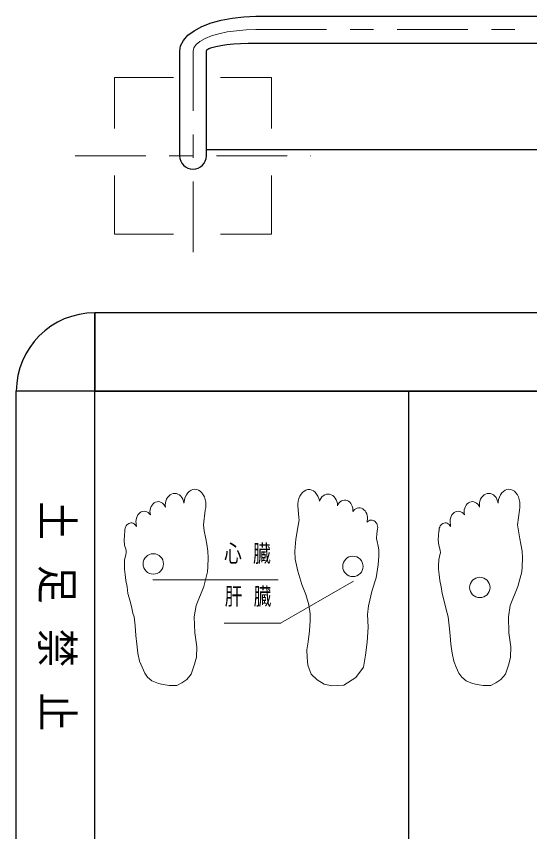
# Model space of a CAD drawing. Units: millimetres on the paper. Extents: x -537 to 0, y -5 to 257.
# Drawn here: x -536.83 to -515.04, y 201.89 to 236.52 of the extents above; entities that cross this region are included whole.
import ezdxf

# ---------------------------------------------------------------- set-up
doc = ezdxf.new("R2010")
doc.units = ezdxf.units.MM
doc.linetypes.add('USER1', pattern=[4.5, 2.5, -2])
doc.linetypes.add('USER2', pattern=[6, 3, -1, 1, -1])
doc.layers.add('1_30', color=7, linetype='Continuous', lineweight=13)
doc.styles.add('ＭＳ ゴシック', font='')
doc.styles.get('ＭＳ ゴシック').set_extended_font_data('MS Gothic')

msp = doc.modelspace()

# ---------------------------------------------------------------- linework, layer by layer
at = {"layer": '1_30', "lineweight": 25}
for p, q in [((-526.665, 236.523), (-513.499, 236.523)), ((-526.665, 235.389), (-513.499, 235.389)), ((-529.898, 230.598), (-529.898, 235.044)), ((-528.765, 230.598), (-528.765, 235.044)), ((-498.232, 230.846), (-528.765, 230.846)), ((-513.499, 223.93), (-533.499, 223.93)), ((-533.499, 223.93), (-533.499, 220.597)), ((-533.499, 220.597), (-533.499, 223.93)), ((-536.832, 200.597), (-536.832, 220.597)), ((-533.499, 220.597), (-536.832, 220.597)), ((-533.499, 220.597), (-536.832, 220.597)), ((-533.499, 220.597), (-536.832, 220.597)), ((-533.499, 200.597), (-533.499, 220.597)), ((-513.499, 220.597), (-533.499, 220.597)), ((-533.499, 220.597), (-493.499, 220.597)), ((-533.499, 210.597), (-533.499, 220.597)), ((-520.165, 200.597), (-520.165, 220.597))]:
    msp.add_line(p, q, dxfattribs=at)
at = {"layer": '1_30', "linetype": 'USER2'}
for p, q in [((-526.665, 235.956), (-513.499, 235.956)), ((-529.332, 226.506), (-529.332, 235.044)), ((-534.338, 230.598), (-524.325, 230.598))]:
    msp.add_line(p, q, dxfattribs=at)
at = {"layer": '1_30', "linetype": 'USER1'}
for p, q in [((-532.665, 227.265), (-532.665, 233.931)), ((-532.665, 233.931), (-525.999, 233.931)), ((-525.999, 227.265), (-525.999, 233.931)), ((-532.665, 227.265), (-525.999, 227.265))]:
    msp.add_line(p, q, dxfattribs=at)
at = {"layer": '1_30'}
for p, q in [((-529.257, 216.439), (-529.338, 216.428)), ((-529.176, 216.43), (-529.257, 216.439)), ((-515.923, 216.439), (-516.004, 216.428)), ((-515.842, 216.43), (-515.923, 216.439)), ((-530.365, 216.149), (-530.415, 216.088)), ((-530.308, 216.198), (-530.365, 216.149)), ((-530.244, 216.234), (-530.308, 216.198)), ((-530.177, 216.256), (-530.244, 216.234)), ((-530.107, 216.263), (-530.177, 216.256)), ((-530.038, 216.255), (-530.107, 216.263)), ((-529.971, 216.231), (-530.038, 216.255)), ((-529.908, 216.194), (-529.971, 216.231)), ((-529.851, 216.143), (-529.908, 216.194)), ((-529.802, 216.081), (-529.851, 216.143)), ((-529.659, 216.101), (-529.692, 215.995)), ((-529.613, 216.196), (-529.659, 216.101)), ((-529.556, 216.279), (-529.613, 216.196)), ((-529.49, 216.347), (-529.556, 216.279)), ((-529.416, 216.397), (-529.49, 216.347)), ((-529.338, 216.428), (-529.416, 216.397)), ((-529.097, 216.401), (-529.176, 216.43)), ((-529.023, 216.353), (-529.097, 216.401)), ((-528.956, 216.287), (-529.023, 216.353)), ((-528.898, 216.206), (-528.956, 216.287)), ((-528.85, 216.111), (-528.898, 216.206)), ((-528.815, 216.006), (-528.85, 216.111)), ((-524.796, 216.139), (-524.837, 216.038)), ((-524.744, 216.229), (-524.796, 216.139)), ((-524.682, 216.304), (-524.744, 216.229)), ((-524.612, 216.362), (-524.682, 216.304)), ((-524.536, 216.403), (-524.612, 216.362)), ((-524.456, 216.424), (-524.536, 216.403)), ((-524.374, 216.424), (-524.456, 216.424)), ((-524.294, 216.405), (-524.374, 216.424)), ((-524.217, 216.365), (-524.294, 216.405)), ((-524.147, 216.308), (-524.218, 216.365)), ((-524.084, 216.233), (-524.147, 216.308)), ((-524.032, 216.145), (-524.084, 216.233)), ((-523.991, 216.045), (-524.032, 216.145)), ((-523.858, 216.111), (-523.907, 216.049)), ((-523.802, 216.162), (-523.858, 216.111)), ((-523.739, 216.2), (-523.802, 216.162)), ((-523.672, 216.224), (-523.739, 216.2)), ((-523.602, 216.232), (-523.672, 216.224)), ((-523.533, 216.226), (-523.602, 216.232)), ((-523.465, 216.204), (-523.533, 216.226)), ((-523.402, 216.169), (-523.465, 216.204)), ((-523.344, 216.12), (-523.402, 216.169)), ((-523.294, 216.059), (-523.344, 216.12)), ((-517.032, 216.149), (-517.082, 216.088)), ((-516.974, 216.198), (-517.032, 216.149)), ((-516.911, 216.234), (-516.974, 216.198)), ((-516.843, 216.256), (-516.911, 216.234)), ((-516.774, 216.263), (-516.843, 216.256)), ((-516.705, 216.255), (-516.774, 216.263)), ((-516.637, 216.231), (-516.705, 216.255)), ((-516.574, 216.194), (-516.637, 216.231)), ((-516.518, 216.143), (-516.574, 216.194)), ((-516.469, 216.081), (-516.518, 216.143)), ((-516.325, 216.101), (-516.359, 215.995)), ((-516.279, 216.196), (-516.325, 216.101)), ((-516.222, 216.279), (-516.279, 216.196)), ((-516.156, 216.347), (-516.222, 216.279)), ((-516.083, 216.397), (-516.156, 216.347)), ((-516.004, 216.428), (-516.083, 216.397)), ((-515.764, 216.401), (-515.842, 216.43)), ((-515.69, 216.353), (-515.764, 216.401)), ((-515.622, 216.287), (-515.69, 216.353)), ((-515.564, 216.206), (-515.622, 216.287)), ((-515.517, 216.111), (-515.564, 216.206)), ((-515.482, 216.006), (-515.517, 216.111)), ((-531.069, 215.766), (-531.106, 215.706)), ((-531.025, 215.818), (-531.069, 215.766)), ((-530.975, 215.859), (-531.025, 215.818)), ((-530.919, 215.889), (-530.975, 215.859)), ((-530.86, 215.906), (-530.919, 215.889)), ((-530.8, 215.91), (-530.86, 215.906)), ((-530.74, 215.901), (-530.8, 215.91)), ((-530.682, 215.879), (-530.74, 215.901)), ((-530.628, 215.845), (-530.682, 215.879)), ((-530.58, 215.8), (-530.628, 215.845)), ((-530.539, 215.745), (-530.58, 215.8)), ((-530.506, 215.682), (-530.539, 215.745)), ((-530.504, 215.854), (-530.511, 215.768)), ((-530.511, 215.768), (-530.506, 215.682)), ((-530.486, 215.938), (-530.504, 215.854)), ((-530.455, 216.017), (-530.486, 215.938)), ((-530.415, 216.088), (-530.455, 216.017)), ((-529.763, 216.009), (-529.802, 216.081)), ((-529.734, 215.93), (-529.763, 216.009)), ((-529.716, 215.845), (-529.734, 215.93)), ((-529.713, 215.882), (-529.716, 215.845)), ((-529.692, 215.995), (-529.713, 215.882)), ((-528.794, 215.894), (-528.815, 216.006)), ((-528.786, 215.779), (-528.794, 215.894)), ((-528.792, 215.663), (-528.786, 215.779)), ((-524.888, 215.751), (-524.837, 215.223)), ((-524.878, 215.814), (-524.879, 215.752)), ((-524.864, 215.929), (-524.878, 215.814)), ((-524.837, 216.038), (-524.864, 215.929)), ((-523.962, 215.935), (-523.991, 216.044)), ((-523.946, 215.976), (-523.962, 215.936)), ((-523.907, 216.049), (-523.946, 215.976)), ((-523.253, 215.988), (-523.294, 216.059)), ((-523.223, 215.91), (-523.253, 215.988)), ((-523.204, 215.826), (-523.223, 215.91)), ((-523.197, 215.739), (-523.204, 215.826)), ((-523.166, 215.8), (-523.197, 215.739)), ((-523.126, 215.857), (-523.166, 215.8)), ((-523.079, 215.903), (-523.126, 215.857)), ((-523.026, 215.939), (-523.079, 215.903)), ((-522.968, 215.963), (-523.026, 215.939)), ((-522.908, 215.974), (-522.968, 215.963)), ((-522.848, 215.971), (-522.908, 215.974)), ((-522.789, 215.956), (-522.848, 215.971)), ((-522.733, 215.928), (-522.789, 215.956)), ((-522.681, 215.888), (-522.733, 215.928)), ((-522.636, 215.838), (-522.681, 215.888)), ((-522.599, 215.778), (-522.636, 215.838)), ((-522.57, 215.712), (-522.599, 215.778)), ((-517.736, 215.766), (-517.772, 215.706)), ((-517.692, 215.818), (-517.736, 215.766)), ((-517.641, 215.859), (-517.692, 215.818)), ((-517.586, 215.889), (-517.641, 215.859)), ((-517.527, 215.906), (-517.586, 215.889)), ((-517.467, 215.91), (-517.527, 215.906)), ((-517.407, 215.901), (-517.467, 215.91)), ((-517.349, 215.879), (-517.407, 215.901)), ((-517.295, 215.845), (-517.349, 215.879)), ((-517.247, 215.8), (-517.295, 215.845)), ((-517.205, 215.745), (-517.247, 215.8)), ((-517.172, 215.682), (-517.205, 215.745)), ((-517.171, 215.854), (-517.178, 215.768)), ((-517.178, 215.768), (-517.172, 215.682)), ((-517.152, 215.938), (-517.171, 215.854)), ((-517.122, 216.017), (-517.152, 215.938)), ((-517.082, 216.088), (-517.122, 216.017)), ((-516.429, 216.009), (-516.469, 216.081)), ((-516.4, 215.93), (-516.429, 216.009)), ((-516.383, 215.845), (-516.4, 215.93)), ((-516.379, 215.882), (-516.383, 215.845)), ((-516.359, 215.995), (-516.379, 215.882)), ((-515.46, 215.894), (-515.482, 216.006)), ((-515.453, 215.779), (-515.46, 215.894)), ((-515.459, 215.663), (-515.453, 215.779)), ((-531.632, 215.4), (-531.674, 215.346)), ((-531.582, 215.444), (-531.632, 215.4)), ((-531.528, 215.476), (-531.582, 215.444)), ((-531.47, 215.496), (-531.528, 215.476)), ((-531.409, 215.503), (-531.47, 215.496)), ((-531.349, 215.497), (-531.41, 215.503)), ((-531.291, 215.478), (-531.349, 215.497)), ((-531.236, 215.447), (-531.291, 215.478)), ((-531.186, 215.404), (-531.236, 215.447)), ((-531.143, 215.351), (-531.186, 215.404)), ((-531.151, 215.566), (-531.158, 215.491)), ((-531.158, 215.491), (-531.154, 215.416)), ((-531.154, 215.416), (-531.143, 215.351)), ((-531.133, 215.639), (-531.151, 215.566)), ((-531.106, 215.706), (-531.133, 215.639)), ((-528.886, 214.93), (-528.813, 215.55)), ((-528.812, 215.55), (-528.792, 215.663)), ((-522.551, 215.64), (-522.57, 215.712)), ((-522.543, 215.565), (-522.551, 215.64)), ((-522.544, 215.49), (-522.543, 215.565)), ((-522.518, 215.525), (-522.544, 215.49)), ((-522.472, 215.573), (-522.518, 215.525)), ((-522.419, 215.61), (-522.472, 215.573)), ((-522.362, 215.635), (-522.419, 215.61)), ((-522.302, 215.648), (-522.362, 215.635)), ((-522.242, 215.647), (-522.302, 215.648)), ((-522.183, 215.633), (-522.242, 215.647)), ((-522.126, 215.606), (-522.183, 215.633)), ((-522.074, 215.568), (-522.126, 215.606)), ((-522.028, 215.518), (-522.074, 215.568)), ((-521.99, 215.46), (-522.028, 215.518)), ((-521.96, 215.394), (-521.99, 215.46)), ((-518.298, 215.4), (-518.341, 215.346)), ((-518.249, 215.444), (-518.298, 215.4)), ((-518.195, 215.476), (-518.249, 215.444)), ((-518.136, 215.496), (-518.195, 215.476)), ((-518.076, 215.503), (-518.136, 215.496)), ((-518.016, 215.497), (-518.076, 215.503)), ((-517.957, 215.478), (-518.016, 215.497)), ((-517.902, 215.447), (-517.957, 215.479)), ((-517.853, 215.404), (-517.902, 215.447)), ((-517.81, 215.351), (-517.853, 215.404)), ((-517.817, 215.566), (-517.824, 215.491)), ((-517.824, 215.491), (-517.821, 215.416)), ((-517.821, 215.416), (-517.81, 215.351)), ((-517.8, 215.639), (-517.817, 215.566)), ((-517.772, 215.706), (-517.8, 215.639)), ((-515.552, 214.93), (-515.479, 215.55)), ((-515.479, 215.55), (-515.459, 215.663)), ((-531.749, 215.142), (-531.753, 215.067)), ((-531.753, 215.067), (-531.748, 214.991)), ((-531.733, 215.215), (-531.749, 215.142)), ((-531.708, 215.284), (-531.733, 215.215)), ((-531.674, 215.346), (-531.708, 215.284)), ((-524.82, 215.138), (-524.871, 214.899)), ((-524.837, 215.223), (-524.82, 215.138)), ((-521.94, 215.323), (-521.96, 215.394)), ((-521.942, 215.099), (-521.945, 215.034)), ((-521.942, 215.099), (-521.931, 215.173)), ((-521.905, 215.073), (-521.942, 215.038)), ((-521.931, 215.248), (-521.94, 215.323)), ((-521.931, 215.173), (-521.93, 215.248)), ((-521.864, 215.101), (-521.905, 215.073)), ((-521.82, 215.119), (-521.864, 215.101)), ((-521.774, 215.127), (-521.82, 215.119)), ((-521.728, 215.125), (-521.774, 215.127)), ((-521.682, 215.113), (-521.728, 215.125)), ((-521.639, 215.092), (-521.682, 215.113)), ((-521.599, 215.061), (-521.639, 215.092)), ((-521.565, 215.022), (-521.599, 215.061)), ((-518.415, 215.142), (-518.42, 215.067)), ((-518.42, 215.067), (-518.414, 214.991)), ((-518.4, 215.215), (-518.415, 215.142)), ((-518.375, 215.284), (-518.4, 215.215)), ((-518.341, 215.346), (-518.375, 215.284)), ((-532.221, 214.721), (-532.224, 214.676)), ((-532.211, 214.778), (-532.221, 214.721)), ((-532.194, 214.832), (-532.211, 214.778)), ((-532.169, 214.881), (-532.194, 214.832)), ((-532.137, 214.923), (-532.169, 214.881)), ((-532.1, 214.959), (-532.137, 214.923)), ((-532.059, 214.986), (-532.1, 214.959)), ((-532.015, 215.003), (-532.059, 214.986)), ((-531.969, 215.011), (-532.015, 215.003)), ((-531.922, 215.008), (-531.969, 215.011)), ((-531.877, 214.996), (-531.922, 215.008)), ((-531.834, 214.973), (-531.877, 214.996)), ((-531.795, 214.942), (-531.834, 214.973)), ((-531.761, 214.903), (-531.795, 214.942)), ((-531.732, 214.857), (-531.761, 214.903)), ((-531.748, 214.991), (-531.743, 214.964)), ((-531.743, 214.964), (-531.732, 214.857)), ((-528.886, 214.93), (-528.855, 214.666)), ((-524.871, 214.899), (-524.973, 214.319)), ((-521.942, 215.038), (-521.945, 215.034)), ((-521.536, 214.977), (-521.565, 215.022)), ((-521.514, 214.925), (-521.536, 214.977)), ((-521.495, 214.755), (-521.522, 214.547)), ((-521.5, 214.87), (-521.514, 214.925)), ((-521.493, 214.813), (-521.5, 214.87)), ((-521.495, 214.755), (-521.493, 214.813)), ((-518.888, 214.721), (-518.89, 214.676)), ((-518.878, 214.778), (-518.888, 214.721)), ((-518.86, 214.832), (-518.878, 214.778)), ((-518.835, 214.881), (-518.86, 214.832)), ((-518.804, 214.923), (-518.835, 214.881)), ((-518.767, 214.959), (-518.804, 214.923)), ((-518.726, 214.986), (-518.767, 214.959)), ((-518.682, 215.003), (-518.726, 214.986)), ((-518.635, 215.011), (-518.682, 215.003)), ((-518.589, 215.008), (-518.635, 215.011)), ((-518.544, 214.996), (-518.589, 215.008)), ((-518.501, 214.973), (-518.544, 214.996)), ((-518.461, 214.942), (-518.501, 214.973)), ((-518.427, 214.903), (-518.461, 214.942)), ((-518.399, 214.857), (-518.427, 214.903)), ((-518.414, 214.991), (-518.409, 214.964)), ((-518.409, 214.964), (-518.399, 214.857)), ((-515.552, 214.93), (-515.521, 214.666)), ((-532.227, 214.676), (-532.258, 214.268)), ((-528.855, 214.666), (-528.793, 214.325)), ((-521.522, 214.547), (-521.539, 214.347)), ((-518.894, 214.676), (-518.925, 214.268)), ((-515.521, 214.666), (-515.459, 214.325)), ((-532.258, 214.268), (-532.235, 214.056)), ((-532.235, 214.056), (-532.176, 213.857)), ((-528.793, 214.325), (-528.746, 214.107)), ((-528.746, 214.107), (-528.699, 213.813)), ((-524.973, 214.319), (-525.007, 213.807)), ((-521.539, 214.347), (-521.519, 214.217)), ((-521.519, 214.217), (-521.472, 214.013)), ((-521.472, 214.013), (-521.443, 213.858)), ((-518.925, 214.268), (-518.901, 214.056)), ((-518.901, 214.056), (-518.843, 213.857)), ((-515.459, 214.325), (-515.413, 214.107)), ((-515.413, 214.107), (-515.366, 213.813)), ((-532.164, 213.74), (-532.188, 213.657)), ((-532.176, 213.857), (-532.164, 213.74)), ((-528.699, 213.813), (-528.684, 213.518)), ((-525.007, 213.807), (-524.99, 213.466)), ((-521.443, 213.603), (-521.443, 213.858)), ((-518.831, 213.74), (-518.854, 213.657)), ((-518.843, 213.857), (-518.831, 213.74)), ((-515.366, 213.813), (-515.351, 213.518)), ((-532.235, 213.446), (-532.246, 213.2)), ((-532.188, 213.657), (-532.235, 213.446)), ((-528.684, 213.518), (-528.699, 213.145)), ((-524.99, 213.466), (-524.888, 212.954)), ((-521.477, 213.227), (-521.443, 213.602)), ((-518.901, 213.446), (-518.913, 213.2)), ((-518.854, 213.657), (-518.901, 213.446)), ((-515.351, 213.518), (-515.366, 213.145)), ((-532.246, 213.2), (-532.246, 213.047)), ((-532.246, 213.047), (-532.211, 212.812)), ((-528.699, 213.145), (-528.713, 212.933)), ((-521.562, 212.682), (-521.477, 213.227)), ((-518.913, 213.2), (-518.913, 213.047)), ((-518.913, 213.047), (-518.878, 212.812)), ((-515.366, 213.145), (-515.379, 212.933)), ((-532.211, 212.812), (-532.188, 212.566)), ((-528.875, 212.311), (-528.713, 212.933)), ((-524.888, 212.954), (-524.706, 212.388)), ((-521.733, 212.153), (-521.562, 212.682)), ((-518.878, 212.812), (-518.854, 212.566)), ((-515.541, 212.311), (-515.379, 212.933)), ((-532.188, 212.566), (-532.129, 212.296)), ((-532.129, 212.296), (-532.094, 212.014)), ((-531.043, 212.589), (-525.715, 212.589)), ((-529.199, 211.5), (-528.875, 212.311)), ((-525.612, 210.744), (-522.519, 212.537)), ((-524.706, 212.388), (-524.545, 211.964)), ((-518.854, 212.566), (-518.796, 212.296)), ((-518.796, 212.296), (-518.76, 212.014)), ((-515.866, 211.5), (-515.542, 212.311)), ((-532.094, 212.014), (-532, 211.686)), ((-524.545, 211.964), (-524.414, 211.525)), ((-521.886, 211.488), (-521.733, 212.153)), ((-518.76, 212.014), (-518.666, 211.686)), ((-532, 211.686), (-531.929, 211.392)), ((-518.666, 211.686), (-518.596, 211.392)), ((-531.929, 211.392), (-531.882, 211.169)), ((-529.28, 211.013), (-529.199, 211.5)), ((-524.414, 211.525), (-524.355, 211.144)), ((-521.92, 211.112), (-521.886, 211.488)), ((-518.596, 211.392), (-518.549, 211.169)), ((-515.947, 211.013), (-515.866, 211.5)), ((-531.882, 211.169), (-531.835, 211.017)), ((-531.835, 211.017), (-531.789, 210.641)), ((-529.253, 210.337), (-529.28, 211.013)), ((-524.355, 211.144), (-524.355, 210.852)), ((-521.903, 210.584), (-521.92, 211.112)), ((-518.549, 211.169), (-518.502, 211.017)), ((-518.502, 211.017), (-518.455, 210.641)), ((-515.92, 210.337), (-515.947, 211.013)), ((-531.789, 210.641), (-531.753, 210.23)), ((-528.003, 210.744), (-525.611, 210.744)), ((-524.355, 210.852), (-524.384, 210.428)), ((-521.937, 209.936), (-521.903, 210.584)), ((-518.455, 210.641), (-518.42, 210.23)), ((-531.753, 210.23), (-531.718, 209.855)), ((-529.172, 209.742), (-529.253, 210.337)), ((-524.384, 210.428), (-524.443, 209.96)), ((-518.42, 210.23), (-518.385, 209.855)), ((-515.839, 209.742), (-515.92, 210.337)), ((-531.718, 209.855), (-531.671, 209.479)), ((-524.443, 209.96), (-524.501, 209.623)), ((-522.006, 209.39), (-521.937, 209.936)), ((-518.385, 209.855), (-518.338, 209.479)), ((-529.183, 209.303), (-529.172, 209.742)), ((-524.501, 209.623), (-524.487, 209.287)), ((-515.85, 209.303), (-515.839, 209.742)), ((-531.671, 209.479), (-531.601, 209.139)), ((-529.265, 209.009), (-529.183, 209.303)), ((-524.487, 209.287), (-524.458, 208.965)), ((-522.091, 208.878), (-522.006, 209.39)), ((-518.338, 209.479), (-518.267, 209.139)), ((-515.932, 209.009), (-515.85, 209.303)), ((-531.601, 209.139), (-531.495, 208.88)), ((-531.495, 208.88), (-531.378, 208.622)), ((-529.406, 208.587), (-529.265, 209.009)), ((-524.458, 208.965), (-524.311, 208.585)), ((-522.415, 208.435), (-522.091, 208.878)), ((-518.267, 209.139), (-518.162, 208.88)), ((-518.162, 208.88), (-518.044, 208.622)), ((-516.073, 208.587), (-515.932, 209.009)), ((-531.378, 208.622), (-531.26, 208.458)), ((-529.594, 208.352), (-529.406, 208.587)), ((-524.311, 208.585), (-524.063, 208.336)), ((-518.044, 208.622), (-517.927, 208.458)), ((-516.26, 208.352), (-516.073, 208.587)), ((-531.26, 208.458), (-531.073, 208.305)), ((-531.073, 208.305), (-530.803, 208.188)), ((-530.803, 208.188), (-530.603, 208.141)), ((-530.603, 208.141), (-530.345, 208.106)), ((-530.016, 208.106), (-529.805, 208.211)), ((-529.805, 208.211), (-529.594, 208.352)), ((-524.063, 208.336), (-523.77, 208.16)), ((-523.77, 208.16), (-523.434, 208.087)), ((-522.927, 208.111), (-522.415, 208.435)), ((-517.927, 208.458), (-517.739, 208.305)), ((-517.739, 208.305), (-517.469, 208.188)), ((-517.469, 208.188), (-517.27, 208.141)), ((-517.27, 208.141), (-517.012, 208.106)), ((-516.683, 208.106), (-516.472, 208.211)), ((-516.472, 208.211), (-516.26, 208.352)), ((-530.345, 208.106), (-530.016, 208.106)), ((-523.434, 208.087), (-522.927, 208.111)), ((-517.012, 208.106), (-516.683, 208.106))]:
    msp.add_line(p, q, dxfattribs=at)
at = {"layer": '1_30', "lineweight": 25}
for points in [[(-529.898, 235.044), (-529.859, 235.275), (-529.74, 235.501), (-529.546, 235.715), (-529.281, 235.913), (-528.951, 236.09), (-528.566, 236.24), (-528.133, 236.362), (-527.664, 236.45), (-527.171, 236.505), (-526.665, 236.523)], [(-528.765, 235.044), (-528.739, 235.098), (-528.662, 235.151), (-528.536, 235.201), (-528.364, 235.247), (-528.15, 235.288), (-527.9, 235.324), (-527.619, 235.352), (-527.314, 235.373), (-526.994, 235.385), (-526.665, 235.389)]]:
    msp.add_lwpolyline(points, dxfattribs=at)
at = {"layer": '1_30', "linetype": 'USER2'}
msp.add_lwpolyline([(-529.332, 235.044), (-529.299, 235.187), (-529.201, 235.326), (-529.041, 235.458), (-528.823, 235.58), (-528.551, 235.689), (-528.233, 235.782), (-527.876, 235.857), (-527.489, 235.912), (-527.082, 235.945), (-526.665, 235.956)], dxfattribs=at)
at = {"layer": '1_30'}
for centre in [(-531.017, 213.265), (-522.545, 213.161), (-517.158, 212.266)]:
    msp.add_circle(centre, 0.433, dxfattribs=at)
at = {"layer": '1_30', "lineweight": 25}
for centre, radius, start, end in [((-529.332, 230.598), 0.567, 180, 0), ((-533.499, 220.597), 3.333, 90, 180)]:
    msp.add_arc(centre, radius, start, end, dxfattribs=at)

# ---------------------------------------------------------------- texts
at = {"layer": '1_30', "insert": (-535.165, 215.93), "char_height": 1.344, "attachment_point": 4, "rotation": 270, "style": 'ＭＳ ゴシック'}
msp.add_mtext('\\T1.64;\\W0.9;土足禁止', dxfattribs=at)
at = {"layer": '1_30', "char_height": 0.7331, "attachment_point": 1, "style": 'ＭＳ ゴシック'}
for s, insert in [('\\T1.64;\\W0.75;心臓', (-528.013, 214.078)), ('\\T1.64;\\W0.75;肝臓', (-527.987, 212.259))]:
    msp.add_mtext(s, dxfattribs=dict(at, insert=insert))

doc.saveas('drawing.dxf')
